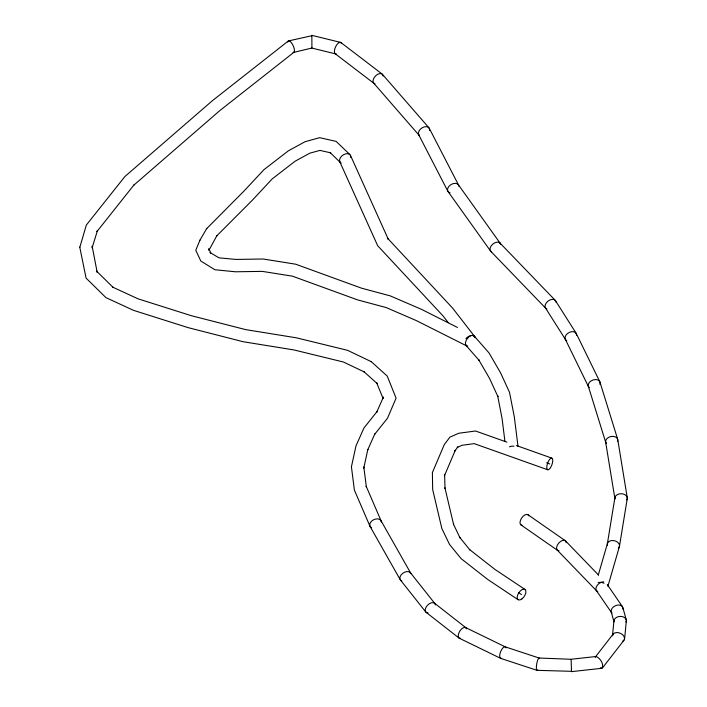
<?xml version="1.0" encoding="UTF-8"?>
<svg xmlns="http://www.w3.org/2000/svg" width="707" height="707" viewBox="0 0 707 707"><rect width="100%" height="100%" fill="white"/><g stroke="black" fill="none" stroke-linecap="round" stroke-linejoin="round"><path stroke-width="1.06" d="M571.548 671.314L537.081 670.333M612.501 635.54L613.932 620.755M624.608 638.757L626.322 620.993M607.34 543.939L614.922 497.507M619.465 546.299L627.259 498.541M311.92 47.661L311.84 35.35L340.518 42.367M598.29 575.056L607.454 543.4M607.923 586.191L619.403 546.564M92.104 247.892L97.442 230.623L96.965 231.534L133.87 185.066L133.552 185.384L219.992 110.451L294.015 52.221M208.91 250.313L216.978 235.493L216.554 236.067L252.682 199.869L272.133 178.959L295.19 161.161L309.852 153.163L319.944 150.405L330.699 152.827L330.063 152.473L340.306 162.486M199.931 240.186L195.768 250.305L200.823 261.033L214.822 269.729L235.422 271.788L262.262 271.373L292.451 276.172L357.68 299.918L386.163 307.563L416.335 320.589L466.602 345.873M595.25 657.148L613.119 634.073M206.683 228.626L243.827 191.244L263.985 169.645L288.359 150.838L304.991 141.736L319.652 137.671L336.143 141.391L349.912 154.603M199.807 240.407L206.806 228.414M571.132 659.666L571.512 671.641L601.772 668.301C604.618 664.81 600.066 657.81 596.107 656.503L571.07 659.269L539.149 658.04L505.169 646.834M602.452 667.947L623.989 640.224M311.814 48.058L293.626 52.398M595.427 656.856L596.107 656.503M288.217 41.068L212.171 100.88L124.839 176.591L86.342 225.047L79.803 247.353M288.606 40.891L311.946 35.703M601.772 668.301L600.376 667.832M457.5 327.465L421.54 309.374L390.255 295.88L361.471 288.147L295.667 264.197L263.163 259.009L235.908 259.425L218.984 257.843L209.97 252.479C212.621 255.74 207.195 245.435 208.759 249.818M311.787 48.058L335.525 53.865M500.724 658.385L536.993 670.324M506.928 442.158L475.537 431.005L458.755 433.25L449.917 437.156L444.314 444.526L432.384 472.576L432.675 489.536L441.822 528.429L449.519 544.417L461.15 558.671L487.715 579.44L518.151 599.73M516.419 445.534L551.769 458.101M546.644 462.829L549.763 463.942M547.748 469.775L474.194 443.634L462.095 445.26L457.217 447.434L457.853 446.965L454.893 450.942L455.281 450.288L444.403 475.846L444.632 474.485L445.003 488.404L444.924 487.848L453.629 524.682L453.452 524.161L460.01 537.894L459.603 537.232L469.837 549.843L469.501 549.516L494.927 569.409L524.93 589.399M465.559 627.533L505.311 646.887M459.347 638.244L500.583 658.332M518.797 592.74L521.536 594.569M527.917 514.705L565.176 540.625M520.997 524.939L557.62 550.408M371.29 361.675L347.588 350.336L296.489 337.84L245.621 329.603L191.358 315.711L138.033 298.822L112.705 287.148L113.217 287.51L96.408 270.967L97.018 271.842M340.977 42.597L382.142 74.058M335.065 53.635L373.923 83.329M434.513 603.212L465.895 627.736M426.135 612.342L459.002 638.041M371.14 361.542L387.224 376.08L396.088 398.147L387.463 418.279L374.418 434.611L374.807 433.957L367.684 449.944L367.843 449.431L363.778 468.105L363.813 466.991L366.394 487.052L366.173 486.248L381.144 520.953M377.45 383.813L363.858 371.599L364.352 371.953L343.434 362.019L293.979 349.947L243.049 341.702L187.982 327.597L133.455 310.32L105.953 297.638L86.086 278.125L79.75 247.079M499.946 242.996L555.145 300.245M490.755 251.277L545.804 308.358M565.529 540.899L598.511 575.038M557.266 550.126L596.69 590.946M377.255 383.636L376.681 382.796L383.079 398.501M474.211 336.055L488.997 352.899L500.583 372.872L509.508 392.279L514.289 416.732L518.019 446.479M465.922 345.334L478.993 360.208L478.71 359.783L489.553 378.431L497.922 396.636L497.693 395.84L502.12 418.853L504.922 441.318M382.478 74.385L428.972 127.826M373.596 83.002L419.012 135.205M410.449 572.741L434.849 603.539M400.489 580.067L425.8 612.006M474.68 336.567L452.648 308.146L387.701 238.392L388.276 239.24L350.495 155.443M448.282 322.675L443.183 316.091L377.688 245.727L339.731 161.638M458.41 184.81L500.264 243.376M447.991 191.464L490.446 250.888M607.225 584.521L622.452 606.668M596.372 590.557L611.626 612.739M555.463 300.634L576.072 333.165M545.477 307.969L565.52 339.599M381.02 520.714L410.732 573.165M370.053 526.415L400.197 579.643M429.264 128.259L458.551 185.031M418.721 134.772L447.849 191.244M576.205 333.386L599.863 381.833M565.264 339.13L588.551 386.817M369.938 526.176L354.393 490.11L351.423 466.806L355.966 445.94L363.928 428.018L377.096 411.474L376.716 412.128L383.45 396.998L383.212 398.377M599.96 382.089L617.653 439.188M588.339 386.314L605.766 442.555M622.876 607.658L626.261 619.88M611.193 611.749L613.994 621.868A6.204 4.472 -5 0 1 620.649 616.389A6.204 4.472 -5 0 1 625.978 622.089M97.186 272.345L92.157 246.23L92.246 247.061M617.785 439.727L627.25 497.71M605.634 442.016L614.887 498.621M336.258 53.9A6.275 2.74 -65.3 0 1 335.719 46.565A6.275 2.74 -65.3 0 1 341.454 43.463M287.802 42.058A6.301 2.262 65 0 1 292.937 45.204A6.301 2.262 65 0 1 292.998 52.362M509.473 446.842A6.177 4.445 -7.1 0 1 513.98 446.232M465.922 338.644A6.177 4.021 -37.8 0 1 471.454 335.498A6.177 4.021 -37.8 0 1 475.228 337.716M466.284 345.122A6.177 4.021 -37.8 0 1 465.365 344.609M340.509 162.654A6.213 4.101 -35.5 0 1 343.832 154.533A6.213 4.101 -35.5 0 1 350.645 157.361M341.189 163.087A6.213 4.101 -35.5 0 1 340.942 162.955M467.027 346.023A6.239 3.473 -53.1 0 1 467.627 338.185A6.239 3.473 -53.1 0 1 474.591 336.912M467.742 346.094A6.239 3.473 -53.1 0 1 467.495 346.094M419.596 135.726A6.195 4.118 -34.4 0 1 422.53 127.596A6.195 4.118 -34.4 0 1 429.547 130.406M374.321 83.576A6.195 3.712 -47 0 1 376.106 75.402A6.195 3.712 -47 0 1 383.044 76.029M375.019 83.824A6.195 3.712 -47 0 1 374.772 83.762M449.21 192.507A6.186 4.171 -31.5 0 1 450.872 184.668A6.186 4.171 -31.5 0 1 458.905 186.312M450.05 192.808A6.186 4.171 -31.5 0 1 449.475 192.622M598.175 582.612A6.177 4.322 16.1 0 1 604.008 583.266M597.786 591.618A6.186 3.977 -39.4 0 1 597.3 591.406M597.079 591.264A6.186 3.977 -39.4 0 1 597.079 585.582A6.186 3.977 -39.4 0 1 603.681 581.852M607.481 545.336A6.177 4.366 12.7 0 1 613.941 540.634A6.177 4.366 12.7 0 1 619.049 547.324M618.89 547.554A6.177 4.366 12.7 0 1 618.289 548.199M614.957 498.895A6.195 4.463 0 0 1 621.789 493.733A6.195 4.463 0 0 1 626.782 499.893M565.856 340.014A6.177 4.215 -29.2 0 1 569.471 332.334A6.177 4.215 -29.2 0 1 576.55 335.251M566.758 340.659A6.177 4.215 -29.2 0 1 566.272 340.367M546.909 309.039A6.186 4.012 -38.1 0 1 548.084 301.076A6.186 4.012 -38.1 0 1 555.932 302.128M606.297 443.545A6.186 4.419 -13.3 0 1 611.078 436.484A6.186 4.419 -13.3 0 1 617.582 441.415M589.249 387.683A6.186 4.339 -21.7 0 1 593.155 379.951A6.186 4.339 -21.7 0 1 599.898 384.334M491.604 251.833A6.186 3.959 -40 0 1 492.841 244.074A6.186 3.959 -40 0 1 500.653 244.322M401.806 580.986A6.186 4.118 -34.1 0 1 402.548 573.448A6.186 4.118 -34.1 0 1 410.935 573.651M371.449 527.74A6.177 4.269 -26.5 0 1 373.155 519.999A6.177 4.269 -26.5 0 1 381.382 522.013M428.071 612.925A6.195 3.774 -45.5 0 1 427.382 605.386A6.195 3.774 -45.5 0 1 435.406 604.918M501.581 658.314A6.186 2.501 -68 0 1 500.529 651.916A6.186 2.501 -68 0 1 505.805 647.338M505.903 647.497A6.186 2.501 -68 0 1 506.053 647.886M460.619 638.368A6.195 3.173 -58.2 0 1 459.771 631.192A6.195 3.173 -58.2 0 1 466.549 628.85M537.691 669.918A6.239 1.432 -80 0 1 536.701 663.944A6.239 1.432 -80 0 1 539.662 658.641M559.007 550.78A6.195 3.597 -49.8 0 1 558.848 542.958A6.195 3.597 -49.8 0 1 566.245 542.702M611.979 613.155A6.204 4.304 -25.3 0 1 615.877 605.528A6.204 4.304 -25.3 0 1 622.876 609.063M612.554 635.823A6.257 4.277 22.7 0 1 621.02 633.596A6.257 4.277 22.7 0 1 622.62 641.258M522.04 525.23A6.177 3.332 -55.2 0 1 521.748 517.886A6.177 3.332 -55.2 0 1 528.712 515.712M550.506 467.681A6.177 2.307 -70.4 0 0 551.902 458.145A6.177 2.307 -70.4 0 0 546.873 465.984A6.177 2.307 -70.4 0 0 550.506 467.681M521.969 598.873A6.177 3.27 -56.3 0 0 525.098 589.523A6.177 3.27 -56.3 0 0 517.551 595.303A6.177 3.27 -56.3 0 0 521.969 598.873"/></g></svg>
